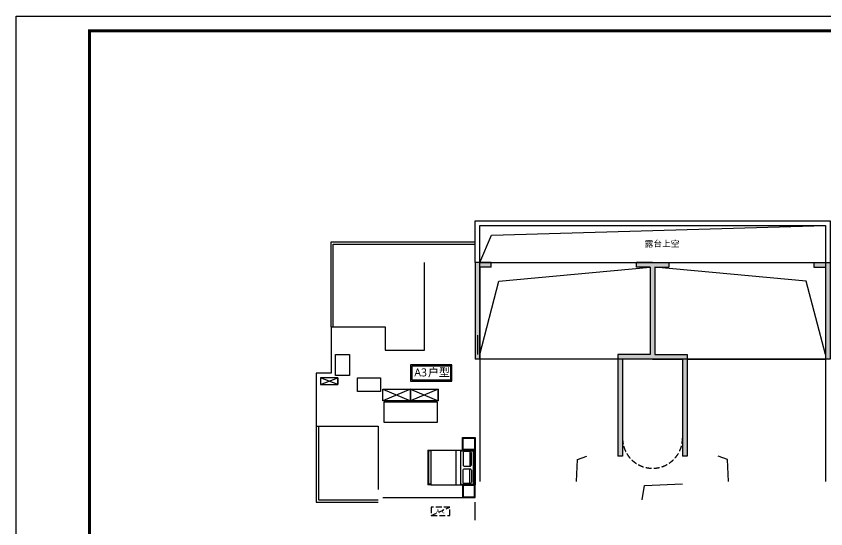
# Model space of a CAD drawing. Extents: x -1988865 to -1884162, y -260022 to -208037.
# Drawn here: x -1988865 to -1953737, y -244470 to -222226 of the extents above; entities that cross this region are included whole.
import ezdxf

# ---------------------------------------------------------------- set-up
doc = ezdxf.new("R2010")
doc.units = 0
doc.header["$LTSCALE"] = 1000
doc.header["$MEASUREMENT"] = 0
for name, pattern in [('__DASH', [0.35, 0.25, -0.1]), ('DASH', [0.35, 0.25, -0.1]), ('DOTE', [2.42, 2, -0.2, 0.02, -0.2])]:
    doc.linetypes.add(name, pattern=pattern)
for name, color, linetype in [('AREA', 6, 'Continuous'), ('BALCONY', 6, 'Continuous'), ('DOTE', 177, 'DOTE'), ('FURNITURE', 167, 'Continuous'), ('hordor_标准图框', 7, 'Continuous'), ('K_EQUIPMENT', 6, 'Continuous'), ('LINE', 21, 'Continuous'), ('LVTRY', 6, 'Continuous'), ('PUB_DIM', 3, 'Continuous'), ('PUB_HATCH', 8, 'Continuous'), ('R_NAME', 1, 'Continuous'), ('STAIR', 2, 'Continuous'), ('tk', 121, 'Continuous'), ('VHSoft_boundary', 7, 'Continuous'), ('WALL', 130, 'Continuous'), ('WINDOW', 153, 'Continuous')]:
    doc.layers.add(name, color=color, linetype=linetype)
doc.styles.add('dim_font', font='tssdeng.shx', dxfattribs={"width": 0.7})
doc.styles.add('宋体字', font='msyh.ttf')

# ---------------------------------------------------------------- blocks, each defined once
blk = doc.blocks.new('0912-0911-sdgeh5h43h55h')
at = {"layer": 'FURNITURE'}
for p, q in [((6183277, -683419), (6183277, -682790)), ((6184777, -682790), (6183277, -682790)), ((6184777, -682840), (6183277, -682840)), ((6184747, -682870), (6183307, -682870)), ((6183307, -683419), (6183307, -682870)), ((6184747, -683419), (6184747, -682870)), ((6184777, -684840), (6184777, -682790)), ((6183332, -683010), (6183969, -683010)), ((6184721, -683010), (6184085, -683010)), ((6184777, -683419), (6183277, -683419)), ((6183277, -684710), (6183277, -683419)), ((6184777, -683619), (6183277, -683619)), ((6184777, -684710), (6183277, -684710)), ((6183277, -684710), (6183277, -684840)), ((6184777, -684840), (6183277, -684840)), ((6183307, -684710), (6183307, -684810)), ((6184747, -684810), (6183307, -684810)), ((6184747, -684710), (6184747, -684810))]:
    blk.add_line(p, q, dxfattribs=at)
for points in [[(6182727, -683340), (6182727, -682790), (6183277, -682790), (6183277, -683340), (6182727, -683340), (6182727, -683160)], [(6185327, -683340), (6185327, -682790), (6184777, -682790), (6184777, -683340), (6185327, -683340), (6185327, -683160)]]:
    blk.add_lwpolyline(points, dxfattribs=at)
for points in [[(6182757, -683310), (6182757, -682820), (6183247, -682820), (6183247, -683310)], [(6185297, -683310), (6185297, -682820), (6184807, -682820), (6184807, -683310)]]:
    blk.add_lwpolyline(points, close=True, dxfattribs=at)
for points in [[(6183332, -683010), (6183332, -683245, 0.414214), (6183392, -683305), (6183909, -683305, 0.414214), (6183969, -683245), (6183969, -683010, 0.414214), (6183909, -682950), (6183392, -682950, 0.414214)], [(6184721, -683010), (6184721, -683245, -0.414214), (6184661, -683305), (6184144, -683305, -0.414214), (6184085, -683245), (6184085, -683010, -0.414214), (6184144, -682950), (6184661, -682950, -0.414214)]]:
    blk.add_lwpolyline(points, format="xyb", close=True, dxfattribs=at)
blk = doc.blocks.new('0912-0911-s1adf74asgasf')
at = {"layer": 'R_NAME'}
for points in [[(0, 700), (0, 0), (1790, 0), (1790, 700)], [(50, 650), (50, 50), (1740, 50), (1740, 650)]]:
    blk.add_lwpolyline(points, close=True, dxfattribs=at)
at = {"layer": 'R_NAME', "style": '宋体字'}
for s, p in [('A3', (159, 205)), ('户型', (751, 205))]:
    blk.add_text(s, height=347.1, dxfattribs=at).set_placement(p)
blk = doc.blocks.new('0912-0911-dsf2w3e5r34')
at = {"layer": 'PUB_HATCH'}
for points in [[(756027, -706962), (755327, -706962), (755527, -707162), (756027, -707162)], [(755527, -707162), (755327, -706962), (755327, -711162), (755527, -711162)], [(763027, -707095), (763027, -706962), (762327, -706962), (762327, -707162), (762927, -707162)], [(763027, -707095), (762927, -707162), (762927, -711062), (763027, -711128), (763127, -711062), (763127, -707162)], [(763027, -707095), (763127, -707162), (763727, -707162), (763727, -706962), (763027, -706962)], [(770027, -707162), (770527, -707162), (770727, -706962), (770027, -706962)], [(770727, -706962), (770527, -707162), (770527, -711162), (770727, -711162)], [(763027, -711028), (762927, -710962), (761527, -710962), (761727, -711162), (763027, -711162)], [(761727, -711162), (761527, -710962), (761527, -715362), (761727, -715362)], [(763027, -711028), (763027, -711162), (764327, -711162), (764527, -710962), (763127, -710962)], [(764527, -710962), (764327, -711162), (764327, -715362), (764527, -715362)]]:
    blk.add_hatch(color=256, dxfattribs=at).paths.add_polyline_path(points)
at = {"layer": 'WALL'}
for p, q in [((756027, -706962), (755327, -706962)), ((755327, -706962), (755327, -711162)), ((756027, -707162), (756027, -706962)), ((763027, -706962), (762327, -706962)), ((762327, -707162), (762327, -706962)), ((763027, -706962), (763727, -706962)), ((763727, -706962), (763727, -707162)), ((770027, -706962), (770727, -706962)), ((770027, -706962), (770027, -707162)), ((770727, -706962), (770727, -711162)), ((756027, -707162), (755527, -707162)), ((755527, -707162), (755527, -711162)), ((762927, -707162), (762327, -707162)), ((762927, -707162), (762927, -710962)), ((763127, -707162), (763727, -707162)), ((763127, -707162), (763127, -710962)), ((770027, -707162), (770527, -707162)), ((770527, -707162), (770527, -711162)), ((762927, -710962), (761527, -710962)), ((761527, -710962), (761527, -715362)), ((763127, -710962), (764527, -710962)), ((764527, -710962), (764527, -715362)), ((755527, -711162), (755327, -711162)), ((763027, -711162), (761727, -711162)), ((761727, -711162), (761727, -715362)), ((763027, -711162), (764327, -711162)), ((764327, -711162), (764327, -715362)), ((770727, -711162), (770527, -711162)), ((761727, -715362), (761527, -715362)), ((764527, -715362), (764327, -715362))]:
    blk.add_line(p, q, dxfattribs=at)
blk = doc.blocks.new('0912-0911-sdgrtyrty')
at = {"layer": 'hordor_标准图框'}
for p, q in [((-149343, -1380842), (270657, -1380842)), ((-149343, -1677742), (-149343, -1380842))]:
    blk.add_line(p, q, dxfattribs=at)
at = {"layer": 'hordor_标准图框', "linetype": 'Continuous', "ltscale": 1.4, "const_width": 1000}
blk.add_lwpolyline([(-124343, -1386328), (-124343, -1672842), (265657, -1672842), (265657, -1385842), (-124842, -1385842)], dxfattribs=at)
at = {"layer": 'VHSoft_boundary'}
blk.add_lwpolyline([(-149343, -1380842), (270657, -1380842), (270657, -1677842), (-149343, -1677842)], close=True, dxfattribs=at)
blk = doc.blocks.new('0912-0911-vbmhf')
at = {"layer": 'tk', "color": 0, "xscale": 0.0999999971622562, "yscale": 0.0999999971622562, "zscale": 0.0999999971622562}
blk.add_blockref('0912-0911-sdgrtyrty', (102354, 264793), dxfattribs=at)
blk = doc.blocks.new('0912-0911-A$C1B2606B7')
at = {"linetype": 'DASH'}
blk.add_line((0, 0), (800, 350), dxfattribs=at)
blk.add_lwpolyline([(0, 0), (800, 0), (800, 350), (0, 350)], close=True, dxfattribs=at)
at = {"linetype": 'DASH', "style": 'dim_font', "width": 0.8}
blk.add_text('A C', height=180, dxfattribs=at).set_placement((210, 95))

msp = doc.modelspace()

# ---------------------------------------------------------------- linework, layer by layer
at = {"layer": 'BALCONY'}
for p, q in [((-1968855.2, -236062.4), (-1968855.2, -236912.4)), ((-1968755.2, -236062.4), (-1968755.2, -236912.4)), ((-1953755.2, -236062.4), (-1953755.2, -236912.4))]:
    msp.add_line(p, q, dxfattribs=at)
for points in [[(-1968955.2, -232912.4), (-1968955.2, -231112.4), (-1953555.2, -231112.4), (-1953555.2, -232912.4)], [(-1968755.2, -232912.4), (-1968755.2, -231312.4), (-1953755.2, -231312.4), (-1953755.2, -232912.4)], [(-1975205.2, -235712.4), (-1975205.2, -232012.4), (-1968955.2, -232012.4)], [(-1975105.2, -235712.4), (-1975105.2, -232112.4), (-1968955.2, -232112.4)], [(-1975855.2, -240012.4), (-1975855.2, -243312.4), (-1973155.2, -243312.4)], [(-1975755.2, -240012.4), (-1975755.2, -243212.4), (-1973155.2, -243212.4)]]:
    msp.add_lwpolyline(points, dxfattribs=at)
at = {"layer": 'FURNITURE'}
for points in [[(-1974905.2, -237912.4), (-1975655.2, -237912.4), (-1975655.2, -238212.4), (-1974905.2, -238212.4)], [(-1971755.2, -238912.4), (-1972955.2, -238912.4), (-1972955.2, -238412.4), (-1971755.2, -238412.4)], [(-1970555.2, -238912.4), (-1971755.2, -238912.4), (-1971755.2, -238412.4), (-1970555.2, -238412.4)], [(-1972905.2, -238962.4), (-1970605.2, -238962.4), (-1970605.2, -239862.4), (-1972905.2, -239862.4)]]:
    msp.add_lwpolyline(points, close=True, dxfattribs=at)
for points in [[(-1975655.2, -238212.4), (-1974905.2, -237912.4), (-1974905.2, -238212.4), (-1975655.2, -237912.4)], [(-1972955.2, -238412.4), (-1971755.2, -238912.4), (-1971755.2, -238412.4), (-1972955.2, -238912.4)], [(-1971755.2, -238412.4), (-1970555.2, -238912.4), (-1970555.2, -238412.4), (-1971755.2, -238912.4)]]:
    msp.add_lwpolyline(points, dxfattribs=at)
at = {"layer": 'LINE'}
for points in [[(-1968755.2, -232912.4), (-1968240.6, -231734.6), (-1953755.2, -231312.4)], [(-1968755.2, -236912.4), (-1967925.8, -233719.3), (-1961355.2, -233112.4)], [(-1953755.2, -236912.4), (-1954584.5, -233719.3), (-1961155.2, -233112.4)]]:
    msp.add_lwpolyline(points, dxfattribs=at)
msp.add_lwpolyline([(-1968755.2, -232912.4), (-1953755.2, -232912.4), (-1953755.2, -237112.4), (-1968755.2, -237112.4)], close=True, dxfattribs=at)
at = {"layer": 'LVTRY'}
for points in [[(-1974405.2, -237812.4), (-1975005.2, -237812.4), (-1975005.2, -236912.4), (-1974405.2, -236912.4)], [(-1974055.2, -238512.4), (-1974055.2, -237912.4), (-1973055.2, -237912.4), (-1973055.2, -238512.4)]]:
    msp.add_lwpolyline(points, close=True, dxfattribs=at)
at = {"layer": 'PUB_DIM'}
for points in [[(-1964551.1, -242412.4), (-1964507.6, -241465.3), (-1964101.1, -241312.4)], [(-1957959.2, -242412.4), (-1958002.7, -241465.3), (-1958409.2, -241312.4)]]:
    msp.add_lwpolyline(points, dxfattribs=at)
at = {"layer": 'R_NAME'}
msp.add_lwpolyline([(-1961701.1, -243212.4), (-1961600.3, -242592.4), (-1959951.1, -242512.4)], dxfattribs=at)
at = {"layer": 'STAIR', "linetype": '__DASH'}
msp.add_arc((-1961255.2, -240542.4), 1300, 180, 0, dxfattribs=at)
at = {"layer": 'WALL'}
for points in [[(-1975205.2, -235712.4), (-1972855.2, -235712.4), (-1972855.2, -236712.4), (-1971155.2, -236712.4), (-1971155.2, -232912.4)], [(-1975205.2, -235712.4), (-1975205.2, -237712.4), (-1975855.2, -237712.4), (-1975855.2, -240012.4)], [(-1962755.2, -237112.4), (-1968755.2, -237112.4), (-1968755.2, -242412.4)], [(-1959755.2, -237112.4), (-1953755.2, -237112.4), (-1953755.2, -242412.4)], [(-1975855.2, -240012.4), (-1973155.2, -240012.4), (-1973155.2, -242762.4)]]:
    msp.add_lwpolyline(points, dxfattribs=at)
at = {"layer": 'WINDOW'}
for p, q in [((-1972955.2, -243112.4), (-1968955.2, -243112.4)), ((-1968955.2, -244092.4), (-1968955.2, -243312.4))]:
    msp.add_line(p, q, dxfattribs=at)

# ---------------------------------------------------------------- block references
at = {"xscale": 1.272593102947569, "yscale": 1.272593102947569, "zscale": 1.272593102947569}
msp.add_blockref('0912-0911-vbmhf', (-2100114.8, -383474.6), dxfattribs=at)
at = {"layer": 'AREA'}
msp.add_blockref('0912-0911-s1adf74asgasf', (-1971749.8, -238061.8), dxfattribs=at)
at = {"layer": 'DOTE'}
msp.add_blockref('0912-0911-dsf2w3e5r34', (-2724281.7, 474049.4), dxfattribs=at)
at = {"layer": 'FURNITURE', "xscale": -1, "rotation": 270}
msp.add_blockref('0912-0911-sdgeh5h43h55h', (-1286165.4, -6425839.1), dxfattribs=at)
at = {"layer": 'K_EQUIPMENT'}
msp.add_blockref('0912-0911-A$C1B2606B7', (-1970854.1, -243887.4), dxfattribs=at)

# ---------------------------------------------------------------- texts
at = {"layer": 'R_NAME', "style": '宋体字'}
msp.add_text('露台上空', height=270, dxfattribs=at).set_placement((-1961598, -232233.3))

doc.saveas('drawing.dxf')
